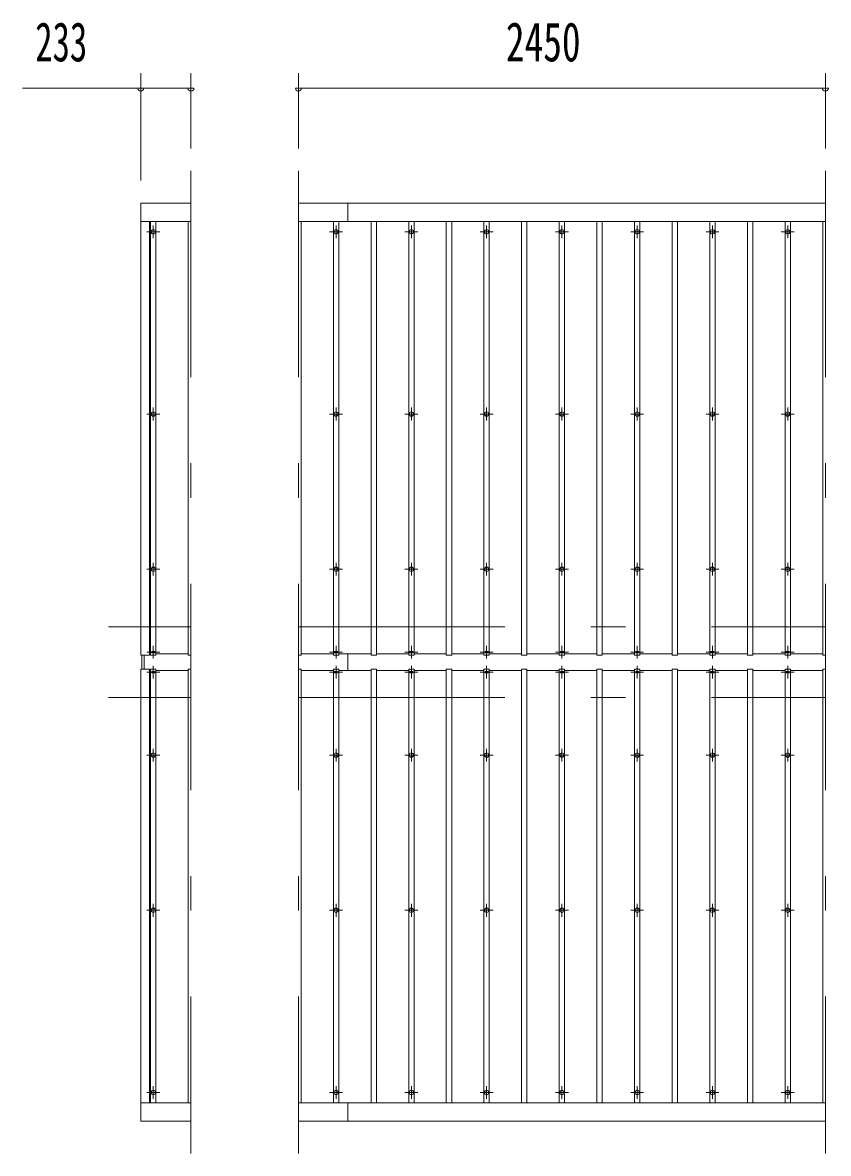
# Model space of a CAD drawing. Units: millimetres, scale not verified. Extents: x -31546 to 31551, y -14700 to 14700.
# Drawn here: x -26802 to -23056, y 8173 to 13433 of the extents above; entities that cross this region are included whole.
import ezdxf
from ezdxf.enums import TextEntityAlignment as Align

# ---------------------------------------------------------------- set-up
doc = ezdxf.new("R2010")
doc.units = ezdxf.units.MM
doc.header["$LTSCALE"] = 80
doc.linetypes.add('USER3', pattern=[24, 12, -5, 2, -5])
for name, color, linetype, lineweight in [('0-2_1-07BOLD', 7, 'Continuous', 18), ('0-3_1-27CENTER', 3, 'USER3', 18), ('0-4_1-47THIN', 4, 'Continuous', 18), ('0-5_1-57DIM', 3, 'Continuous', 18)]:
    doc.layers.add(name, color=color, linetype=linetype, lineweight=lineweight)
doc.styles.add('ＭＳ ゴシック', font='')
doc.styles.get('ＭＳ ゴシック').set_extended_font_data('MS Gothic')

msp = doc.modelspace()

# ---------------------------------------------------------------- linework, layer by layer
at = {"layer": '0-2_1-07BOLD'}
for p, q in [((-26252.95, 12592.54), (-26252.95, 10489.54)), ((-26252.95, 12592.54), (-26019.95, 12592.54)), ((-25519.95, 12592.54), (-23069.95, 12592.54)), ((-25289.95, 12506.79), (-25289.95, 12592.54)), ((-26252.95, 12506.79), (-26019.95, 12506.79)), ((-25519.95, 12506.79), (-23069.95, 12506.79)), ((-26247.95, 10425.54), (-26247.95, 10489.54)), ((-26237.95, 10425.54), (-26237.95, 10489.54)), ((-25289.95, 10495.58), (-25289.95, 10419.51)), ((-26252.95, 8322.54), (-26252.95, 10425.54)), ((-26212.95, 10425.54), (-26252.95, 10425.54)), ((-26212.95, 8408.29), (-26212.95, 10425.54)), ((-26252.95, 8408.29), (-26019.95, 8408.29)), ((-25519.95, 8408.29), (-23069.95, 8408.29)), ((-25289.95, 8408.29), (-25289.95, 8322.54)), ((-26252.95, 8322.54), (-26019.95, 8322.54)), ((-25519.95, 8322.54), (-23069.95, 8322.54))]:
    msp.add_line(p, q, dxfattribs=at)
msp.add_lwpolyline([(-26212.95, 12506.79), (-26212.95, 10489.54), (-26252.95, 10489.54)], dxfattribs=at)
for centre in [(-26194.95, 12459.37), (-25344.95, 12459.37), (-24994.95, 12459.37), (-24644.95, 12459.37), (-24294.95, 12459.37), (-23944.95, 12459.37), (-23594.95, 12459.37), (-23244.95, 12459.37), (-26194.95, 11611.7), (-25344.95, 11611.7), (-24994.95, 11611.7), (-24644.95, 11611.7), (-24294.95, 11611.7), (-23944.95, 11611.7), (-23594.95, 11611.7), (-23244.95, 11611.7), (-26194.95, 10890.04), (-25344.95, 10890.04), (-24994.95, 10890.04), (-24644.95, 10890.04), (-24294.95, 10890.04), (-23944.95, 10890.04), (-23594.95, 10890.04), (-23244.95, 10890.04), (-26194.95, 10025.04), (-25344.95, 10025.04), (-24994.95, 10025.04), (-24644.95, 10025.04), (-24294.95, 10025.04), (-23944.95, 10025.04), (-23594.95, 10025.04), (-23244.95, 10025.04), (-26194.95, 9303.38), (-25344.95, 9303.38), (-24994.95, 9303.38), (-24644.95, 9303.38), (-24294.95, 9303.38), (-23944.95, 9303.38), (-23594.95, 9303.38), (-23244.95, 9303.38), (-26194.95, 8455.72), (-25344.95, 8455.72), (-24994.95, 8455.72), (-24644.95, 8455.72), (-24294.95, 8455.72), (-23944.95, 8455.72), (-23594.95, 8455.72), (-23244.95, 8455.72)]:
    msp.add_circle(centre, 10, dxfattribs=at)
for centre, start, end in [((-26194.95, 10493.51), 46.3961, 133.6039), ((-26194.95, 10514.51), 226.39838, 313.60162), ((-25344.95, 10493.51), 46.3961, 133.6039), ((-25344.95, 10514.51), 226.39838, 313.60162), ((-24994.95, 10493.51), 46.3961, 133.6039), ((-24994.95, 10514.51), 226.39838, 313.60162), ((-24644.95, 10493.51), 46.3961, 133.6039), ((-24644.95, 10514.51), 226.39838, 313.60162), ((-24294.95, 10493.51), 46.3961, 133.6039), ((-24294.95, 10514.51), 226.39838, 313.60162), ((-23944.95, 10493.51), 46.3961, 133.6039), ((-23944.95, 10514.51), 226.39838, 313.60162), ((-23594.95, 10493.51), 46.3961, 133.6039), ((-23594.95, 10514.51), 226.39838, 313.60162), ((-23244.95, 10493.51), 46.3961, 133.6039), ((-23244.95, 10514.51), 226.39838, 313.60162), ((-26194.95, 10400.57), 46.39838, 133.60162), ((-25344.95, 10400.57), 46.39838, 133.60162), ((-24994.95, 10400.57), 46.39838, 133.60162), ((-24644.95, 10400.57), 46.39838, 133.60162), ((-24294.95, 10400.57), 46.39838, 133.60162), ((-23944.95, 10400.57), 46.39838, 133.60162), ((-23594.95, 10400.57), 46.39838, 133.60162), ((-23244.95, 10400.57), 46.39838, 133.60162), ((-26194.95, 10421.57), 226.3961, 313.6039), ((-25344.95, 10421.57), 226.3961, 313.6039), ((-24994.95, 10421.57), 226.3961, 313.6039), ((-24644.95, 10421.57), 226.3961, 313.6039), ((-24294.95, 10421.57), 226.3961, 313.6039), ((-23944.95, 10421.57), 226.3961, 313.6039), ((-23594.95, 10421.57), 226.3961, 313.6039), ((-23244.95, 10421.57), 226.3961, 313.6039)]:
    msp.add_arc(centre, 14.5, start, end, dxfattribs=at)
at = {"layer": '0-3_1-27CENTER'}
for p, q in [((-26019.95, 12742.55), (-26019.95, 8172.54)), ((-25519.95, 12742.55), (-25519.95, 8172.54)), ((-23069.95, 12742.55), (-23069.95, 8172.54)), ((-26194.95, 12429.36), (-26194.95, 12489.37)), ((-25344.95, 12429.36), (-25344.95, 12489.37)), ((-24994.95, 12429.36), (-24994.95, 12489.37)), ((-24644.95, 12429.36), (-24644.95, 12489.37)), ((-24294.95, 12429.36), (-24294.95, 12489.37)), ((-23944.95, 12429.36), (-23944.95, 12489.37)), ((-23594.95, 12429.36), (-23594.95, 12489.37)), ((-23244.95, 12429.36), (-23244.95, 12489.37)), ((-26224.95, 12459.37), (-26164.95, 12459.37)), ((-25374.95, 12459.37), (-25314.95, 12459.37)), ((-25024.95, 12459.37), (-24964.95, 12459.37)), ((-24674.95, 12459.37), (-24614.95, 12459.37)), ((-24324.94, 12459.37), (-24264.95, 12459.37)), ((-23974.95, 12459.37), (-23914.95, 12459.37)), ((-23624.95, 12459.37), (-23564.95, 12459.37)), ((-23274.94, 12459.37), (-23214.95, 12459.37)), ((-26194.95, 11581.71), (-26194.95, 11641.71)), ((-25344.95, 11581.71), (-25344.95, 11641.71)), ((-24994.95, 11581.71), (-24994.95, 11641.71)), ((-24644.95, 11581.71), (-24644.95, 11641.71)), ((-24294.95, 11581.71), (-24294.95, 11641.71)), ((-23944.95, 11581.71), (-23944.95, 11641.71)), ((-23594.95, 11581.71), (-23594.95, 11641.71)), ((-23244.95, 11581.71), (-23244.95, 11641.71)), ((-26224.95, 11611.7), (-26164.95, 11611.7)), ((-25374.95, 11611.7), (-25314.95, 11611.7)), ((-25024.95, 11611.7), (-24964.95, 11611.7)), ((-24674.95, 11611.7), (-24614.95, 11611.7)), ((-24324.94, 11611.7), (-24264.95, 11611.7)), ((-23974.95, 11611.7), (-23914.95, 11611.7)), ((-23624.95, 11611.7), (-23564.95, 11611.7)), ((-23274.94, 11611.7), (-23214.95, 11611.7)), ((-26224.95, 10890.04), (-26164.95, 10890.04)), ((-26194.95, 10860.04), (-26194.95, 10920.04)), ((-25374.95, 10890.04), (-25314.95, 10890.04)), ((-25344.95, 10860.04), (-25344.95, 10920.04)), ((-25024.95, 10890.04), (-24964.95, 10890.04)), ((-24994.95, 10860.04), (-24994.95, 10920.04)), ((-24674.95, 10890.04), (-24614.95, 10890.04)), ((-24644.95, 10860.04), (-24644.95, 10920.04)), ((-24324.94, 10890.04), (-24264.95, 10890.04)), ((-24294.95, 10860.04), (-24294.95, 10920.04)), ((-23974.95, 10890.04), (-23914.95, 10890.04)), ((-23944.95, 10860.04), (-23944.95, 10920.04)), ((-23624.95, 10890.04), (-23564.95, 10890.04)), ((-23594.95, 10860.04), (-23594.95, 10920.04)), ((-23274.94, 10890.04), (-23214.95, 10890.04)), ((-23244.95, 10860.04), (-23244.95, 10920.04)), ((-26402.95, 10622.54), (-26019.95, 10622.54)), ((-25519.95, 10622.54), (-23069.95, 10622.54)), ((-26194.95, 10474.01), (-26194.95, 10534.01)), ((-25344.95, 10474.01), (-25344.95, 10534.01)), ((-24994.95, 10474.01), (-24994.95, 10534.01)), ((-24644.95, 10474.01), (-24644.95, 10534.01)), ((-24294.95, 10474.01), (-24294.95, 10534.01)), ((-23944.95, 10474.01), (-23944.95, 10534.01)), ((-23594.95, 10474.01), (-23594.95, 10534.01)), ((-23244.95, 10474.01), (-23244.95, 10534.01)), ((-26224.95, 10504.01), (-26164.95, 10504.01)), ((-25374.95, 10504.01), (-25314.95, 10504.01)), ((-25024.95, 10504.01), (-24964.95, 10504.01)), ((-24674.95, 10504.01), (-24614.95, 10504.01)), ((-24324.95, 10504.01), (-24264.95, 10504.01)), ((-23974.95, 10504.01), (-23914.95, 10504.01)), ((-23624.95, 10504.01), (-23564.95, 10504.01)), ((-23274.95, 10504.01), (-23214.95, 10504.01)), ((-26194.95, 10441.07), (-26194.95, 10381.06)), ((-25344.95, 10441.07), (-25344.95, 10381.06)), ((-24994.95, 10441.07), (-24994.95, 10381.06)), ((-24644.95, 10441.07), (-24644.95, 10381.06)), ((-24294.95, 10441.07), (-24294.95, 10381.06)), ((-23944.95, 10441.07), (-23944.95, 10381.06)), ((-23594.95, 10441.07), (-23594.95, 10381.06)), ((-23244.95, 10441.07), (-23244.95, 10381.06)), ((-26224.95, 10411.07), (-26164.95, 10411.07)), ((-25374.95, 10411.07), (-25314.95, 10411.07)), ((-25024.95, 10411.07), (-24964.95, 10411.07)), ((-24674.95, 10411.07), (-24614.95, 10411.07)), ((-24324.95, 10411.07), (-24264.95, 10411.07)), ((-23974.95, 10411.07), (-23914.95, 10411.07)), ((-23624.95, 10411.07), (-23564.95, 10411.07)), ((-23274.95, 10411.07), (-23214.95, 10411.07)), ((-26402.95, 10292.54), (-26019.95, 10292.54)), ((-25519.95, 10292.54), (-23069.95, 10292.54)), ((-26194.95, 10055.03), (-26194.95, 9995.04)), ((-25344.95, 10055.03), (-25344.95, 9995.04)), ((-24994.95, 10055.03), (-24994.95, 9995.04)), ((-24644.95, 10055.03), (-24644.95, 9995.04)), ((-24294.95, 10055.03), (-24294.95, 9995.04)), ((-23944.95, 10055.03), (-23944.95, 9995.04)), ((-23594.95, 10055.03), (-23594.95, 9995.04)), ((-23244.95, 10055.03), (-23244.95, 9995.04)), ((-26224.95, 10025.04), (-26164.95, 10025.04)), ((-25374.95, 10025.04), (-25314.95, 10025.04)), ((-25024.95, 10025.04), (-24964.95, 10025.04)), ((-24674.95, 10025.04), (-24614.95, 10025.04)), ((-24324.94, 10025.04), (-24264.95, 10025.04)), ((-23974.95, 10025.04), (-23914.95, 10025.04)), ((-23624.95, 10025.04), (-23564.95, 10025.04)), ((-23274.94, 10025.04), (-23214.95, 10025.04)), ((-26194.95, 9333.38), (-26194.95, 9273.37)), ((-25344.95, 9333.38), (-25344.95, 9273.37)), ((-24994.95, 9333.38), (-24994.95, 9273.37)), ((-24644.95, 9333.38), (-24644.95, 9273.37)), ((-24294.95, 9333.38), (-24294.95, 9273.37)), ((-23944.95, 9333.38), (-23944.95, 9273.37)), ((-23594.95, 9333.38), (-23594.95, 9273.37)), ((-23244.95, 9333.38), (-23244.95, 9273.37)), ((-26224.95, 9303.38), (-26164.95, 9303.38)), ((-25374.95, 9303.38), (-25314.95, 9303.38)), ((-25024.95, 9303.38), (-24964.95, 9303.38)), ((-24674.95, 9303.38), (-24614.95, 9303.38)), ((-24324.94, 9303.38), (-24264.95, 9303.38)), ((-23974.95, 9303.38), (-23914.95, 9303.38)), ((-23624.95, 9303.38), (-23564.95, 9303.38)), ((-23274.94, 9303.38), (-23214.95, 9303.38)), ((-26194.95, 8485.71), (-26194.95, 8425.72)), ((-25344.95, 8485.71), (-25344.95, 8425.72)), ((-24994.95, 8485.71), (-24994.95, 8425.72)), ((-24644.95, 8485.71), (-24644.95, 8425.72)), ((-24294.95, 8485.71), (-24294.95, 8425.72)), ((-23944.95, 8485.71), (-23944.95, 8425.72)), ((-23594.95, 8485.71), (-23594.95, 8425.72)), ((-23244.95, 8485.71), (-23244.95, 8425.72)), ((-26224.95, 8455.72), (-26164.95, 8455.72)), ((-25374.95, 8455.72), (-25314.95, 8455.72)), ((-25024.95, 8455.72), (-24964.95, 8455.72)), ((-24674.95, 8455.72), (-24614.95, 8455.72)), ((-24324.94, 8455.72), (-24264.95, 8455.72)), ((-23974.95, 8455.72), (-23914.95, 8455.72)), ((-23624.95, 8455.72), (-23564.95, 8455.72)), ((-23274.94, 8455.72), (-23214.95, 8455.72))]:
    msp.add_line(p, q, dxfattribs=at)
at = {"layer": '0-4_1-47THIN'}
for p, q in [((-26207.45, 10489.54), (-26207.45, 12506.79)), ((-26182.45, 10489.54), (-26182.45, 12506.79)), ((-26032.45, 10489.54), (-26032.45, 12506.79)), ((-25507.45, 10489.54), (-25507.45, 12506.79)), ((-25357.45, 10489.54), (-25357.45, 12506.79)), ((-25332.45, 10489.54), (-25332.45, 12506.79)), ((-25182.45, 10489.54), (-25182.45, 12506.79)), ((-25157.45, 10489.54), (-25157.45, 12506.79)), ((-25007.45, 10489.54), (-25007.45, 12506.79)), ((-24982.45, 10489.54), (-24982.45, 12506.79)), ((-24832.45, 10489.54), (-24832.45, 12506.79)), ((-24807.45, 10489.54), (-24807.45, 12506.79)), ((-24657.45, 10489.54), (-24657.45, 12506.79)), ((-24632.45, 10489.54), (-24632.45, 12506.79)), ((-24482.45, 10489.54), (-24482.45, 12506.79)), ((-24457.45, 10489.54), (-24457.45, 12506.79)), ((-24307.45, 10489.54), (-24307.45, 12506.79)), ((-24282.45, 10489.54), (-24282.45, 12506.79)), ((-24132.45, 10489.54), (-24132.45, 12506.79)), ((-24107.45, 10489.54), (-24107.45, 12506.79)), ((-23957.45, 10489.54), (-23957.45, 12506.79)), ((-23932.45, 10489.54), (-23932.45, 12506.79)), ((-23782.45, 10489.54), (-23782.45, 12506.79)), ((-23757.45, 10489.54), (-23757.45, 12506.79)), ((-23607.45, 10489.54), (-23607.45, 12506.79)), ((-23582.45, 10489.54), (-23582.44, 12506.79)), ((-23432.45, 10489.54), (-23432.45, 12506.79)), ((-23407.45, 10489.54), (-23407.45, 12506.79)), ((-23257.45, 10489.54), (-23257.45, 12506.79)), ((-23232.45, 10489.54), (-23232.45, 12506.79)), ((-23082.45, 10489.54), (-23082.45, 12506.79)), ((-26212.95, 10495.58), (-26207.45, 10495.58)), ((-26207.45, 10489.54), (-26182.45, 10489.54)), ((-26032.45, 10495.58), (-26182.45, 10495.58)), ((-26032.45, 10489.54), (-26019.95, 10489.54)), ((-25519.95, 10489.54), (-25507.45, 10489.54)), ((-25507.45, 10495.58), (-25357.45, 10495.58)), ((-25357.45, 10489.54), (-25332.45, 10489.54)), ((-25182.45, 10495.58), (-25332.45, 10495.58)), ((-25182.45, 10489.54), (-25157.45, 10489.54)), ((-25157.45, 10495.58), (-25007.45, 10495.58)), ((-25007.45, 10489.54), (-24982.45, 10489.54)), ((-24832.45, 10495.58), (-24982.45, 10495.58)), ((-24832.45, 10489.54), (-24807.45, 10489.54)), ((-24807.45, 10495.58), (-24657.45, 10495.58)), ((-24657.45, 10489.54), (-24632.45, 10489.54)), ((-24482.45, 10495.58), (-24632.45, 10495.58)), ((-24482.45, 10489.54), (-24457.45, 10489.54)), ((-24457.45, 10495.58), (-24307.45, 10495.58)), ((-24307.45, 10489.54), (-24282.45, 10489.54)), ((-24132.45, 10495.58), (-24282.45, 10495.58)), ((-24132.45, 10489.54), (-24107.45, 10489.54)), ((-24107.45, 10495.58), (-23957.45, 10495.58)), ((-23957.45, 10489.54), (-23932.45, 10489.54)), ((-23782.45, 10495.58), (-23932.45, 10495.58)), ((-23782.45, 10489.54), (-23757.45, 10489.54)), ((-23757.45, 10495.58), (-23607.45, 10495.58)), ((-23607.45, 10489.54), (-23582.45, 10489.54)), ((-23432.45, 10495.58), (-23582.45, 10495.58)), ((-23432.45, 10489.54), (-23407.45, 10489.54)), ((-23407.45, 10495.58), (-23257.45, 10495.58)), ((-23257.45, 10489.54), (-23232.45, 10489.54)), ((-23082.45, 10495.58), (-23232.45, 10495.58)), ((-23082.45, 10489.54), (-23069.95, 10489.54)), ((-26212.95, 10419.5), (-26207.45, 10419.5)), ((-26207.45, 10425.54), (-26207.45, 8408.29)), ((-26207.45, 10425.54), (-26182.45, 10425.54)), ((-26182.45, 10425.54), (-26182.45, 8408.29)), ((-26032.45, 10419.5), (-26182.45, 10419.5)), ((-26032.45, 10425.54), (-26032.45, 8408.29)), ((-26032.45, 10425.54), (-26019.95, 10425.54)), ((-25519.95, 10425.54), (-25507.45, 10425.54)), ((-25507.45, 10425.54), (-25507.45, 8408.29)), ((-25507.45, 10419.5), (-25357.45, 10419.5)), ((-25357.45, 10425.54), (-25357.45, 8408.29)), ((-25182.45, 10419.5), (-25332.45, 10419.5)), ((-25182.45, 10425.54), (-25182.45, 8408.29)), ((-25182.45, 10425.54), (-25157.45, 10425.54)), ((-25157.45, 10425.54), (-25157.45, 8408.29)), ((-25157.45, 10419.5), (-25007.45, 10419.5)), ((-25007.45, 10425.54), (-25007.45, 8408.29)), ((-24832.45, 10419.5), (-24982.45, 10419.5)), ((-24832.45, 10425.54), (-24832.45, 8408.29)), ((-24832.45, 10425.54), (-24807.45, 10425.54)), ((-24807.45, 10425.54), (-24807.45, 8408.29)), ((-24807.45, 10419.5), (-24657.45, 10419.5)), ((-24657.45, 10425.54), (-24657.45, 8408.29)), ((-24482.45, 10419.5), (-24632.45, 10419.5)), ((-24482.45, 10425.54), (-24482.45, 8408.29)), ((-24482.45, 10425.54), (-24457.45, 10425.54)), ((-24457.45, 10425.54), (-24457.45, 8408.29)), ((-24457.45, 10419.5), (-24307.45, 10419.5)), ((-24307.45, 10425.54), (-24307.45, 8408.29)), ((-24132.45, 10419.5), (-24282.45, 10419.5)), ((-24132.45, 10425.54), (-24132.45, 8408.29)), ((-24107.45, 10419.5), (-23957.45, 10419.5)), ((-23957.45, 10425.54), (-23957.45, 8408.29)), ((-23957.45, 10425.54), (-23932.45, 10425.54)), ((-23932.45, 10425.54), (-23932.45, 8408.29)), ((-23782.45, 10419.5), (-23932.45, 10419.5)), ((-23782.45, 10425.54), (-23782.45, 8408.29)), ((-23782.45, 10425.54), (-23757.45, 10425.54)), ((-23757.45, 10425.54), (-23757.45, 8408.29)), ((-23757.45, 10419.5), (-23607.45, 10419.5)), ((-23607.45, 10425.54), (-23607.45, 8408.29)), ((-23432.45, 10419.5), (-23582.45, 10419.5)), ((-23432.45, 10425.54), (-23432.45, 8408.29)), ((-23407.45, 10419.5), (-23257.45, 10419.5)), ((-23257.45, 10425.54), (-23257.45, 8408.29)), ((-23257.45, 10425.54), (-23232.45, 10425.54)), ((-23232.45, 10425.54), (-23232.45, 8408.29)), ((-23082.45, 10419.5), (-23232.45, 10419.5)), ((-23082.45, 10425.54), (-23082.45, 8408.29)), ((-23082.45, 10425.54), (-23069.95, 10425.54))]:
    msp.add_line(p, q, dxfattribs=at)
for points in [[(-25357.45, 10425.54), (-25332.45, 10425.54), (-25332.45, 8408.29)], [(-25007.45, 10425.54), (-24982.45, 10425.54), (-24982.45, 8408.29)], [(-24657.45, 10425.54), (-24632.45, 10425.54), (-24632.45, 8408.29)], [(-24307.45, 10425.54), (-24282.45, 10425.54), (-24282.45, 8408.29)], [(-24132.45, 10425.54), (-24107.45, 10425.54), (-24107.45, 8408.29)], [(-23607.45, 10425.54), (-23582.45, 10425.54), (-23582.44, 8408.29)], [(-23432.45, 10425.54), (-23407.45, 10425.54), (-23407.45, 8408.29)]]:
    msp.add_lwpolyline(points, dxfattribs=at)
at = {"layer": '0-5_1-57DIM'}
for p, q in [((-26252.95, 12697.54), (-26252.95, 13197.53)), ((-26019.95, 12847.54), (-26019.95, 13197.53)), ((-25519.95, 12847.54), (-25519.95, 13197.53)), ((-23069.95, 12847.54), (-23069.95, 13197.53)), ((-26802.45, 13127.54), (-26019.95, 13127.54)), ((-26238.95, 13127.54), (-26266.95, 13127.54)), ((-26005.95, 13127.54), (-26033.95, 13127.54)), ((-25505.95, 13127.54), (-25533.95, 13127.54)), ((-25519.95, 13127.54), (-23069.95, 13127.54)), ((-23055.95, 13127.54), (-23083.95, 13127.54))]:
    msp.add_line(p, q, dxfattribs=at)
for centre in [(-26252.95, 13127.54), (-26019.95, 13127.54), (-25519.95, 13127.54), (-23069.95, 13127.54)]:
    msp.add_arc(centre, 14, 180, 0, dxfattribs=at)

# ---------------------------------------------------------------- texts
at = {"layer": '0-5_1-57DIM', "color": 7, "style": 'ＭＳ ゴシック'}
for s, width, p in [('233', 0.65, (-26743.89, 13197.53)), ('2450', 0.7, (-24555.36, 13197.53))]:
    msp.add_text(s, height=182.3, dxfattribs=dict(at, width=width)).set_placement(p, align=Align.BOTTOM_LEFT)

doc.saveas('drawing.dxf')
